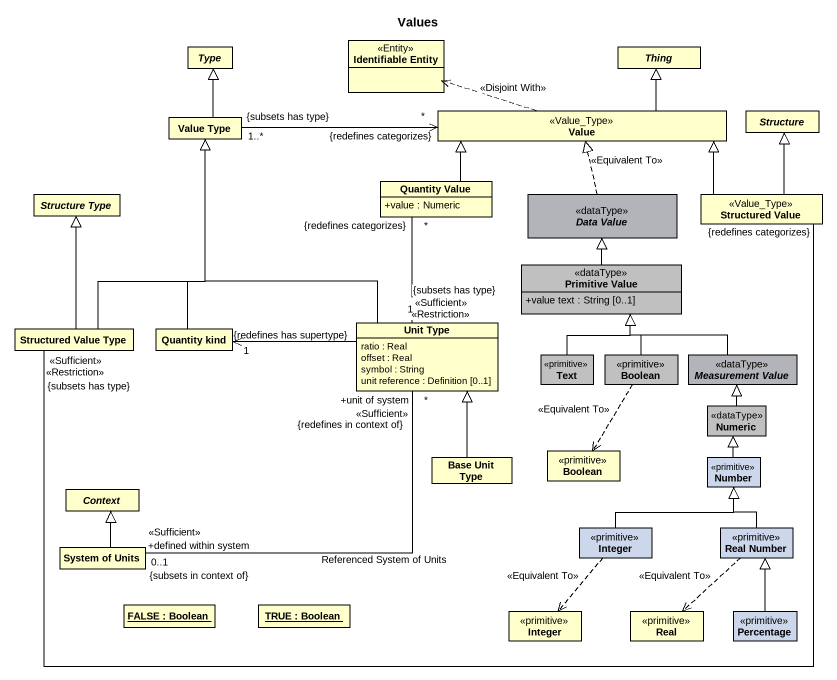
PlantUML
@startuml
title Values
hide circle
hide empty members
skinparam classAttributeIconSize 0
abstract class Type
class "Identifiable Entity" as Identifiable_Entity <<Entity>>
abstract class Thing
class "Value Type" as Value_Type
class Value <<Value_Type>>
abstract class Structure
abstract class "Structure Type" as Structure_Type
class "Quantity Value" as Quantity_Value {
  +value : Numeric
}
abstract class "Data Value" as Data_Value <<dataType>> #B3B4B9
class "Structured Value" as Structured_Value <<Value_Type>>
class "Primitive Value" as Primitive_Value <<dataType>> #C0C0C0 {
  +value text : String [0..1]
}
class "Structured Value Type" as Structured_Value_Type
class "Quantity kind" as Quantity_kind
class "Unit Type" as Unit_Type {
  ratio : Real
  offset : Real
  symbol : String
  unit reference : Definition [0..1]
}
class Text <<primitive>> #C0C0C0
class Boolean <<primitive>> #C0C0C0
abstract class "Measurement Value" as Measurement_Value <<dataType>> #B3B4B9
class Numeric <<dataType>> #C0C0C0
class "Base Unit Type" as Base_Unit_Type
class "Boolean" as Boolean_2 <<primitive>>
class Number <<primitive>> #CDD7EB
abstract class Context
class "System of Units" as System_of_Units
class Integer <<primitive>> #CDD7EB
class "Real Number" as Real_Number <<primitive>> #CDD7EB
object "FALSE : Boolean" as FALSE
object "TRUE : Boolean" as TRUE
class "Integer" as Integer_2 <<primitive>>
class Real <<primitive>>
class Percentage <<primitive>> #CDD7EB
Value_Type -up-|> Type
Value_Type "1..*\n{subsets has type}" -right-> "{redefines categorizes}\n*" Value
Value .left.> Identifiable_Entity : <<Disjoint With>>
Value -up-|> Thing
Quantity_Value -right-|> Value
Data_Value .up.|> Value : <<Equivalent To>>
Structured_Value -left-|> Value
Structured_Value -up-|> Structure
Primitive_Value -up-|> Data_Value
Structured_Value_Type -up-|> Value_Type
Structured_Value_Type -up-|> Structure_Type
Structured_Value_Type "{subsets has type}\n<<Sufficient>> <<Restriction>>" -right- "{redefines categorizes}" Structured_Value
Quantity_kind -up-|> Value_Type
Unit_Type -up-|> Value_Type
Unit_Type "1\n{subsets has type}\n<<Sufficient>> <<Restriction>>" -up- "{redefines categorizes}\n*" Quantity_Value
Unit_Type -left-> "{redefines has supertype}\n1" Quantity_kind
Unit_Type "*\n+unit of system\n{redefines in context of}\n<<Sufficient>>" -- "+defined within system\n0..1\n{subsets in context of}\n<<Sufficient>>" System_of_Units : Referenced System of Units
Text -up-|> Primitive_Value
Boolean -up-|> Primitive_Value
Boolean ..> Boolean_2 : <<Equivalent To>>
Measurement_Value -left-|> Primitive_Value
Numeric -up-|> Measurement_Value
Base_Unit_Type -up-|> Unit_Type
Number -up-|> Numeric
System_of_Units -up-|> Context
Integer -right-|> Number
Integer ..> Integer_2 : <<Equivalent To>>
Real_Number -up-|> Number
Real_Number ..> Real : <<Equivalent To>>
Percentage -up-|> Real_Number
@enduml
